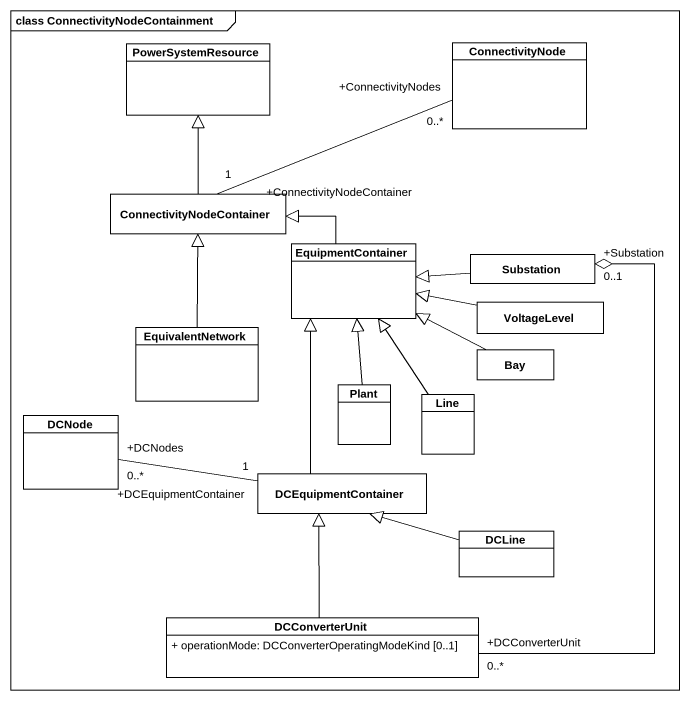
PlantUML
@startuml
mainframe class ConnectivityNodeContainment
hide circle
hide empty members
skinparam classAttributeIconSize 0
class PowerSystemResource
class ConnectivityNode
class ConnectivityNodeContainer
class EquipmentContainer
class Substation
class EquivalentNetwork
class VoltageLevel
class Plant
class Bay
class DCNode
class Line
class DCEquipmentContainer
class DCLine
class DCConverterUnit {
  + operationMode: DCConverterOperatingModeKind [0..1]
}
ConnectivityNode "+ConnectivityNodes\n0..*" -left- "+ConnectivityNodeContainer\n1" ConnectivityNodeContainer
ConnectivityNodeContainer -up-|> PowerSystemResource
EquipmentContainer -left-|> ConnectivityNodeContainer
Substation -left-|> EquipmentContainer
EquivalentNetwork -up-|> ConnectivityNodeContainer
VoltageLevel -left-|> EquipmentContainer
Plant -up-|> EquipmentContainer
Bay -left-|> EquipmentContainer
DCNode "+DCNodes\n0..*" -right- "+DCEquipmentContainer\n1" DCEquipmentContainer
Line -up-|> EquipmentContainer
DCEquipmentContainer -up-|> EquipmentContainer
DCLine -left-|> DCEquipmentContainer
DCConverterUnit "+DCConverterUnit\n0..*" -up-o "+Substation\n0..1" Substation
DCConverterUnit -up-|> DCEquipmentContainer
@enduml
